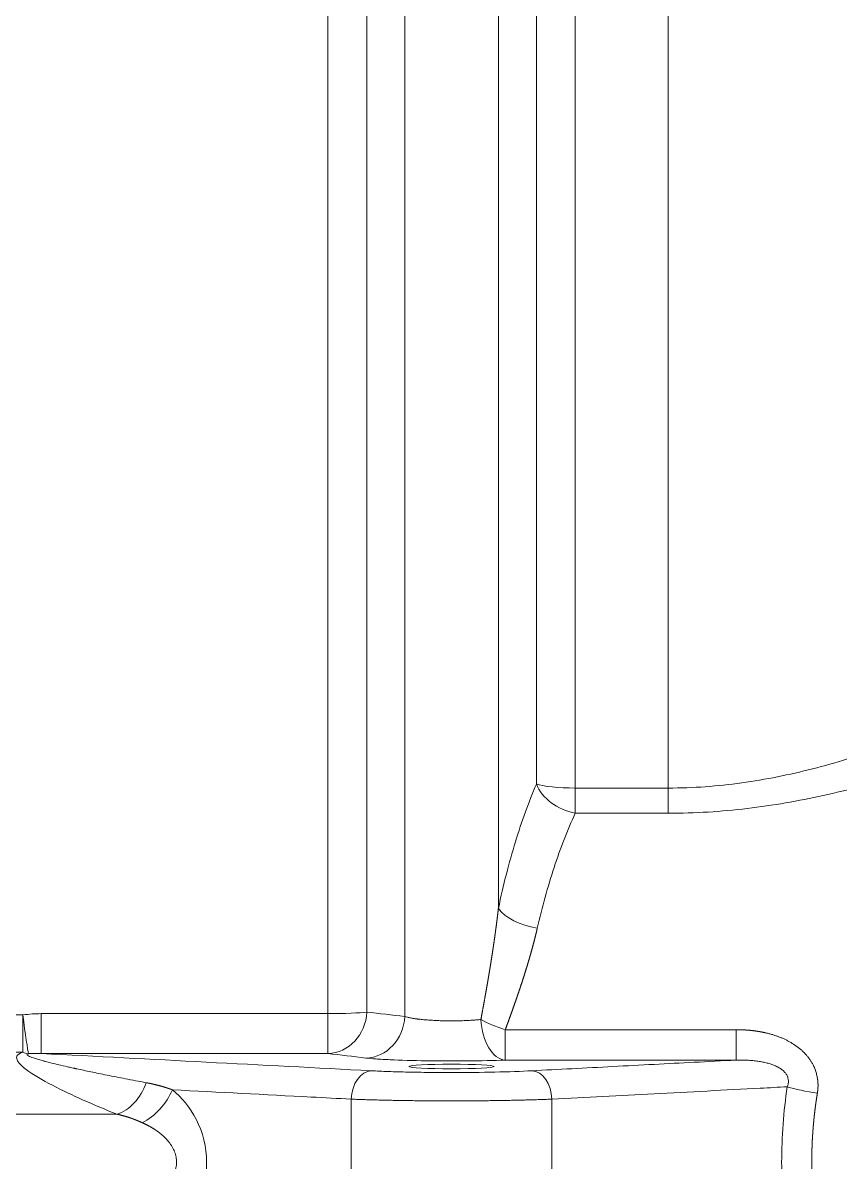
# Model space of a CAD drawing. Header units: millimetres. Extents: x 4664 to 8864, y -38 to 2932.
# Drawn here: x 7983.41 to 8008.49, y 2214.18 to 2249.11 of the extents above; entities that cross this region are included whole.
import ezdxf

# ---------------------------------------------------------------- set-up
doc = ezdxf.new("R2010")
doc.units = ezdxf.units.MM

msp = doc.modelspace()

# ---------------------------------------------------------------- linework, layer by layer
at = {"lineweight": 5}
for p, q in [((8000.363, 2287.073), (8000.363, 2224.879)), ((8003.213, 2224.879), (8003.213, 2287.073)), ((7999.169, 2286.546), (7999.169, 2225.776)), ((7995.13, 2218.648), (7995.13, 2274.057)), ((7998.004, 2221.962), (7998.004, 2274.057)), ((7992.771, 2217.514), (7992.771, 2271.134)), ((7993.965, 2270.722), (7993.965, 2218.785)), ((8003.213, 2225.652), (8000.363, 2225.652)), ((8000.363, 2224.879), (8003.213, 2224.879)), ((7981.715, 2218.698), (7983.412, 2218.698)), ((7983.412, 2217.553), (7983.412, 2218.698)), ((7983.98, 2218.735), (7992.771, 2218.735)), ((7983.98, 2217.514), (7983.98, 2218.735)), ((7998.215, 2218.243), (8005.3, 2218.243)), ((7998.215, 2217.312), (7998.215, 2218.243)), ((8005.3, 2217.312), (8005.3, 2218.243)), ((7983.412, 2217.553), (7981.715, 2217.553)), ((7992.771, 2217.514), (7983.98, 2217.514)), ((8005.3, 2217.312), (7998.215, 2217.312)), ((7956.908, 2215.653), (7986.301, 2215.653))]:
    msp.add_line(p, q, dxfattribs=at)
for centre, major_axis, ratio, start_param, end_param in [((8000.363, 2225.861), (1.306, 0), 0.160054, 3.557424, 4.712389), ((8000.363, 2225.861), (-1.201, 0.512), 0.723925, 0.616263, 1.870336), ((7999.198, 2222.016), (-1.278, 0.269), 0.496345, 0.481161, 1.675083), ((7983.412, 2218.78), (-0.177, 1.294), 0.008558, 1.633285, 2.957811), ((7992.771, 2218.818), (1.306, 0), 0.063553, 4.712389, 5.867354), ((7992.771, 2218.818), (0.155, 1.297), 0.914527, 3.271332, 4.795376), ((7993.936, 2218.679), (0.155, 1.297), 0.914458, 3.271282, 4.796959), ((7998.215, 2218.616), (1.235, -0.424), 0.271308, 4.157925, 4.805196), ((7998.215, 2218.616), (-0.048, 1.305), 0.574398, 1.597037, 3.077614), ((7983.412, 2218.78), (-0.351, 1.258), 0.593796, 2.70255, 2.912476), ((7994.105, 2216.114), (-0.046, -0.869), 0.706622, 3.215624, 4.749405), ((7999.029, 2216.114), (0.046, -0.869), 0.706622, 1.533781, 3.067562), ((7986.301, 2216.88), (-0.485, -1.212), 0.71441, 0.510703, 1.640548), ((7987.078, 2216.402), (-0.828, -1.01), 0.611644, 0.930141, 2.035867), ((8007.79, 2216.493), (1.291, -0.194), 0.147239, 3.938072, 4.734551)]:
    msp.add_ellipse(centre, major_axis=major_axis, ratio=ratio, start_param=start_param, end_param=end_param, dxfattribs=at)
msp.add_ellipse((7996.567, 2217.115), major_axis=(1.306, 0), ratio=0.052408, dxfattribs=at)
for points, knots in [([(8017.786, 2229.519), (8017.382, 2229.474), (8016.94, 2229.384), (8016.007, 2229.139), (8015.516, 2228.984), (8014.484, 2228.628), (8013.942, 2228.427), (8012.805, 2227.995), (8012.208, 2227.764), (8010.981, 2227.303), (8010.348, 2227.072), (8009.033, 2226.632), (8008.35, 2226.423), (8006.928, 2226.061), (8006.205, 2225.913), (8004.731, 2225.708), (8003.98, 2225.652), (8003.213, 2225.652)], [0, 0, 0, 0, 0.125, 0.125, 0.25, 0.25, 0.375, 0.375, 0.5, 0.5, 0.625, 0.625, 0.75, 0.75, 0.875, 0.875, 1, 1, 1, 1]), ([(8003.213, 2224.879), (8004.037, 2224.879), (8004.844, 2224.931), (8006.429, 2225.12), (8007.206, 2225.257), (8008.735, 2225.592), (8009.47, 2225.784), (8010.883, 2226.188), (8011.564, 2226.401), (8012.883, 2226.823), (8013.525, 2227.034), (8014.747, 2227.426), (8015.329, 2227.608), (8016.439, 2227.928), (8016.967, 2228.065), (8017.969, 2228.278), (8018.444, 2228.354), (8018.879, 2228.387)], [0, 0, 0, 0, 0.125, 0.125, 0.25, 0.25, 0.375, 0.375, 0.5, 0.5, 0.625, 0.625, 0.75, 0.75, 0.875, 0.875, 1, 1, 1, 1]), ([(7998.004, 2221.962), (7998.08, 2222.323), (7998.162, 2222.673), (7998.336, 2223.353), (7998.428, 2223.682), (7998.622, 2224.318), (7998.724, 2224.626), (7998.939, 2225.218), (7999.051, 2225.503), (7999.169, 2225.776)], [0, 0, 0, 0, 0.25, 0.25, 0.5, 0.5, 0.75, 0.75, 1, 1, 1, 1]), ([(8000.363, 2224.879), (8000.243, 2224.621), (8000.129, 2224.353), (7999.912, 2223.797), (7999.809, 2223.51), (7999.615, 2222.92), (7999.524, 2222.617), (7999.352, 2221.997), (7999.272, 2221.68), (7999.198, 2221.358)], [0, 0, 0, 0, 0.25, 0.25, 0.5, 0.5, 0.75, 0.75, 1, 1, 1, 1]), ([(7997.467, 2218.555), (7997.468, 2218.562), (7997.471, 2218.576), (7997.475, 2218.598), (7997.479, 2218.62), (7997.483, 2218.642), (7997.487, 2218.664), (7997.491, 2218.685), (7997.495, 2218.707), (7997.499, 2218.729), (7997.503, 2218.75), (7997.507, 2218.772), (7997.511, 2218.793), (7997.515, 2218.815), (7997.519, 2218.836), (7997.523, 2218.858), (7997.527, 2218.879), (7997.531, 2218.9), (7997.535, 2218.922), (7997.539, 2218.943), (7997.543, 2218.964), (7997.547, 2218.985), (7997.551, 2219.007), (7997.554, 2219.028), (7997.558, 2219.049), (7997.562, 2219.07), (7997.566, 2219.091), (7997.57, 2219.112), (7997.574, 2219.133), (7997.577, 2219.154), (7997.581, 2219.174), (7997.585, 2219.195), (7997.589, 2219.216), (7997.592, 2219.237), (7997.596, 2219.257), (7997.6, 2219.278), (7997.603, 2219.299), (7997.607, 2219.319), (7997.611, 2219.34), (7997.614, 2219.36), (7997.618, 2219.381), (7997.622, 2219.401), (7997.625, 2219.422), (7997.629, 2219.442), (7997.632, 2219.462), (7997.636, 2219.483), (7997.639, 2219.503), (7997.643, 2219.523), (7997.647, 2219.543), (7997.65, 2219.564), (7997.654, 2219.584), (7997.657, 2219.604), (7997.661, 2219.624), (7997.664, 2219.644), (7997.667, 2219.664), (7997.671, 2219.684), (7997.674, 2219.704), (7997.678, 2219.723), (7997.681, 2219.743), (7997.684, 2219.763), (7997.688, 2219.783), (7997.691, 2219.803), (7997.694, 2219.822), (7997.698, 2219.842), (7997.701, 2219.861), (7997.704, 2219.881), (7997.708, 2219.9), (7997.711, 2219.92), (7997.714, 2219.939), (7997.717, 2219.959), (7997.721, 2219.978), (7997.724, 2219.998), (7997.727, 2220.017), (7997.73, 2220.036), (7997.733, 2220.055), (7997.737, 2220.075), (7997.74, 2220.094), (7997.743, 2220.113), (7997.746, 2220.132), (7997.749, 2220.151), (7997.752, 2220.17), (7997.755, 2220.189), (7997.758, 2220.208), (7997.761, 2220.227), (7997.764, 2220.246), (7997.768, 2220.264), (7997.771, 2220.283), (7997.774, 2220.302), (7997.777, 2220.321), (7997.779, 2220.339), (7997.782, 2220.358), (7997.785, 2220.377), (7997.788, 2220.395), (7997.791, 2220.414), (7997.794, 2220.432), (7997.797, 2220.451), (7997.8, 2220.469), (7997.803, 2220.487), (7997.806, 2220.506), (7997.808, 2220.524), (7997.811, 2220.542), (7997.814, 2220.561), (7997.817, 2220.579), (7997.82, 2220.597), (7997.822, 2220.615), (7997.825, 2220.633), (7997.828, 2220.651), (7997.831, 2220.669), (7997.833, 2220.687), (7997.836, 2220.705), (7997.839, 2220.723), (7997.842, 2220.741), (7997.844, 2220.759), (7997.847, 2220.776), (7997.849, 2220.794), (7997.852, 2220.812), (7997.855, 2220.83), (7997.857, 2220.847), (7997.86, 2220.865), (7997.862, 2220.882), (7997.865, 2220.9), (7997.868, 2220.917), (7997.87, 2220.935), (7997.873, 2220.952), (7997.875, 2220.97), (7997.878, 2220.987), (7997.88, 2221.004), (7997.883, 2221.022), (7997.885, 2221.039), (7997.887, 2221.056), (7997.89, 2221.073), (7997.892, 2221.09), (7997.895, 2221.108), (7997.897, 2221.125), (7997.899, 2221.142), (7997.902, 2221.159), (7997.904, 2221.176), (7997.907, 2221.193), (7997.909, 2221.209), (7997.911, 2221.226), (7997.913, 2221.243), (7997.916, 2221.26), (7997.918, 2221.277), (7997.92, 2221.293), (7997.922, 2221.31), (7997.925, 2221.327), (7997.927, 2221.343), (7997.929, 2221.36), (7997.931, 2221.376), (7997.934, 2221.393), (7997.936, 2221.409), (7997.938, 2221.426), (7997.94, 2221.442), (7997.942, 2221.458), (7997.944, 2221.475), (7997.946, 2221.491), (7997.948, 2221.507), (7997.95, 2221.523), (7997.953, 2221.539), (7997.955, 2221.555), (7997.957, 2221.572), (7997.959, 2221.588), (7997.961, 2221.604), (7997.963, 2221.62), (7997.965, 2221.636), (7997.967, 2221.651), (7997.969, 2221.667), (7997.971, 2221.683), (7997.972, 2221.699), (7997.974, 2221.715), (7997.976, 2221.73), (7997.978, 2221.746), (7997.98, 2221.762), (7997.982, 2221.777), (7997.984, 2221.793), (7997.986, 2221.808), (7997.988, 2221.824), (7997.989, 2221.839), (7997.991, 2221.855), (7997.993, 2221.87), (7997.995, 2221.886), (7997.997, 2221.901), (7997.998, 2221.916), (7998, 2221.931), (7998.002, 2221.947), (7998.003, 2221.957), (7998.004, 2221.962)], [0, 0, 0, 0, 0.006336, 0.012661, 0.018977, 0.025284, 0.03158, 0.037866, 0.044142, 0.050409, 0.056666, 0.062913, 0.06915, 0.075377, 0.081594, 0.087801, 0.093999, 0.100186, 0.106364, 0.112532, 0.11869, 0.124838, 0.130976, 0.137105, 0.143223, 0.149332, 0.155431, 0.16152, 0.167599, 0.173668, 0.179727, 0.185777, 0.191816, 0.197846, 0.203866, 0.209876, 0.215876, 0.221866, 0.227847, 0.233817, 0.239778, 0.245729, 0.25167, 0.257601, 0.263522, 0.269433, 0.275335, 0.281226, 0.287108, 0.29298, 0.298842, 0.304694, 0.310536, 0.316369, 0.322192, 0.328004, 0.333807, 0.3396, 0.345383, 0.351157, 0.35692, 0.362674, 0.368417, 0.374151, 0.379875, 0.38559, 0.391294, 0.396988, 0.402673, 0.408348, 0.414013, 0.419668, 0.425313, 0.430949, 0.436574, 0.44219, 0.447796, 0.453392, 0.458978, 0.464554, 0.470121, 0.475677, 0.481224, 0.486761, 0.492288, 0.497806, 0.503313, 0.508811, 0.514298, 0.519776, 0.525244, 0.530703, 0.536151, 0.54159, 0.547018, 0.552437, 0.557846, 0.563246, 0.568635, 0.574015, 0.579385, 0.584744, 0.590095, 0.595435, 0.600765, 0.606086, 0.611397, 0.616698, 0.621989, 0.62727, 0.632542, 0.637804, 0.643056, 0.648298, 0.65353, 0.658753, 0.663965, 0.669168, 0.674361, 0.679544, 0.684718, 0.689881, 0.695035, 0.700179, 0.705313, 0.710438, 0.715552, 0.720657, 0.725752, 0.730837, 0.735913, 0.740978, 0.746034, 0.75108, 0.756116, 0.761143, 0.766159, 0.771166, 0.776163, 0.78115, 0.786128, 0.791095, 0.796053, 0.801001, 0.80594, 0.810868, 0.815787, 0.820696, 0.825595, 0.830484, 0.835364, 0.840234, 0.845094, 0.849944, 0.854785, 0.859615, 0.864436, 0.869248, 0.874049, 0.878841, 0.883623, 0.888395, 0.893157, 0.89791, 0.902653, 0.907386, 0.912109, 0.916823, 0.921526, 0.926221, 0.930905, 0.935579, 0.940244, 0.944899, 0.949545, 0.95418, 0.958806, 0.963422, 0.968028, 0.972625, 0.977212, 0.981789, 0.986356, 0.990914, 0.995462, 1, 1, 1, 1]), ([(7999.198, 2221.358), (7999.197, 2221.353), (7999.195, 2221.345), (7999.192, 2221.332), (7999.189, 2221.319), (7999.186, 2221.306), (7999.183, 2221.293), (7999.18, 2221.28), (7999.177, 2221.267), (7999.174, 2221.254), (7999.171, 2221.241), (7999.168, 2221.228), (7999.164, 2221.215), (7999.161, 2221.202), (7999.158, 2221.189), (7999.155, 2221.176), (7999.152, 2221.162), (7999.148, 2221.149), (7999.145, 2221.136), (7999.142, 2221.123), (7999.139, 2221.109), (7999.135, 2221.096), (7999.132, 2221.082), (7999.128, 2221.069), (7999.125, 2221.056), (7999.122, 2221.042), (7999.118, 2221.029), (7999.115, 2221.015), (7999.111, 2221.002), (7999.108, 2220.988), (7999.104, 2220.975), (7999.101, 2220.961), (7999.097, 2220.947), (7999.094, 2220.934), (7999.09, 2220.92), (7999.086, 2220.906), (7999.083, 2220.892), (7999.079, 2220.879), (7999.075, 2220.865), (7999.072, 2220.851), (7999.068, 2220.837), (7999.064, 2220.823), (7999.061, 2220.809), (7999.057, 2220.795), (7999.053, 2220.782), (7999.049, 2220.768), (7999.045, 2220.754), (7999.042, 2220.739), (7999.038, 2220.725), (7999.034, 2220.711), (7999.03, 2220.697), (7999.026, 2220.683), (7999.022, 2220.669), (7999.018, 2220.655), (7999.014, 2220.64), (7999.01, 2220.626), (7999.006, 2220.612), (7999.002, 2220.597), (7998.998, 2220.583), (7998.994, 2220.569), (7998.99, 2220.554), (7998.986, 2220.54), (7998.982, 2220.525), (7998.977, 2220.511), (7998.973, 2220.496), (7998.969, 2220.482), (7998.965, 2220.467), (7998.961, 2220.453), (7998.956, 2220.438), (7998.952, 2220.423), (7998.948, 2220.409), (7998.943, 2220.394), (7998.939, 2220.379), (7998.935, 2220.365), (7998.93, 2220.35), (7998.926, 2220.335), (7998.921, 2220.32), (7998.917, 2220.305), (7998.913, 2220.29), (7998.908, 2220.275), (7998.904, 2220.26), (7998.899, 2220.246), (7998.895, 2220.23), (7998.89, 2220.215), (7998.885, 2220.2), (7998.881, 2220.185), (7998.876, 2220.17), (7998.872, 2220.155), (7998.867, 2220.14), (7998.862, 2220.125), (7998.858, 2220.109), (7998.853, 2220.094), (7998.848, 2220.079), (7998.843, 2220.064), (7998.839, 2220.048), (7998.834, 2220.033), (7998.829, 2220.017), (7998.824, 2220.002), (7998.819, 2219.987), (7998.814, 2219.971), (7998.81, 2219.956), (7998.805, 2219.94), (7998.8, 2219.924), (7998.795, 2219.909), (7998.79, 2219.893), (7998.785, 2219.878), (7998.78, 2219.862), (7998.775, 2219.846), (7998.77, 2219.83), (7998.765, 2219.815), (7998.76, 2219.799), (7998.755, 2219.783), (7998.749, 2219.767), (7998.744, 2219.751), (7998.739, 2219.735), (7998.734, 2219.719), (7998.729, 2219.703), (7998.723, 2219.687), (7998.718, 2219.671), (7998.713, 2219.655), (7998.708, 2219.639), (7998.702, 2219.623), (7998.697, 2219.607), (7998.692, 2219.591), (7998.686, 2219.575), (7998.681, 2219.559), (7998.676, 2219.542), (7998.67, 2219.526), (7998.665, 2219.51), (7998.659, 2219.493), (7998.654, 2219.477), (7998.648, 2219.461), (7998.643, 2219.444), (7998.637, 2219.428), (7998.632, 2219.411), (7998.626, 2219.395), (7998.621, 2219.378), (7998.615, 2219.362), (7998.609, 2219.345), (7998.604, 2219.329), (7998.598, 2219.312), (7998.592, 2219.295), (7998.587, 2219.279), (7998.581, 2219.262), (7998.575, 2219.245), (7998.569, 2219.228), (7998.563, 2219.211), (7998.558, 2219.195), (7998.552, 2219.178), (7998.546, 2219.161), (7998.54, 2219.144), (7998.534, 2219.127), (7998.528, 2219.11), (7998.522, 2219.093), (7998.516, 2219.076), (7998.51, 2219.059), (7998.504, 2219.042), (7998.498, 2219.025), (7998.492, 2219.008), (7998.486, 2218.99), (7998.48, 2218.973), (7998.474, 2218.956), (7998.468, 2218.939), (7998.462, 2218.921), (7998.456, 2218.904), (7998.45, 2218.887), (7998.444, 2218.869), (7998.437, 2218.852), (7998.431, 2218.835), (7998.425, 2218.817), (7998.419, 2218.8), (7998.412, 2218.782), (7998.406, 2218.765), (7998.4, 2218.747), (7998.393, 2218.729), (7998.387, 2218.712), (7998.381, 2218.694), (7998.374, 2218.676), (7998.368, 2218.659), (7998.361, 2218.641), (7998.355, 2218.623), (7998.348, 2218.605), (7998.342, 2218.588), (7998.335, 2218.57), (7998.329, 2218.552), (7998.322, 2218.534), (7998.316, 2218.516), (7998.309, 2218.498), (7998.302, 2218.48), (7998.296, 2218.462), (7998.289, 2218.444), (7998.283, 2218.426), (7998.276, 2218.408), (7998.269, 2218.39), (7998.262, 2218.371), (7998.256, 2218.353), (7998.249, 2218.335), (7998.242, 2218.317), (7998.235, 2218.298), (7998.228, 2218.28), (7998.222, 2218.262), (7998.217, 2218.25), (7998.215, 2218.243)], [0, 0, 0, 0, 0.004275, 0.008557, 0.012846, 0.017142, 0.021445, 0.025755, 0.030072, 0.034397, 0.038728, 0.043067, 0.047412, 0.051765, 0.056125, 0.060492, 0.064866, 0.069247, 0.073636, 0.078031, 0.082434, 0.086844, 0.091261, 0.095685, 0.100116, 0.104554, 0.109, 0.113452, 0.117912, 0.122379, 0.126854, 0.131335, 0.135823, 0.140319, 0.144822, 0.149332, 0.153849, 0.158374, 0.162906, 0.167445, 0.171991, 0.176544, 0.181105, 0.185672, 0.190247, 0.194829, 0.199419, 0.204016, 0.208619, 0.213231, 0.217849, 0.222475, 0.227107, 0.231748, 0.236395, 0.24105, 0.245711, 0.250381, 0.255057, 0.259741, 0.264432, 0.26913, 0.273836, 0.278548, 0.283268, 0.287996, 0.292731, 0.297473, 0.302222, 0.306978, 0.311742, 0.316514, 0.321292, 0.326078, 0.330871, 0.335672, 0.340479, 0.345295, 0.350117, 0.354947, 0.359784, 0.364628, 0.36948, 0.374339, 0.379206, 0.38408, 0.388961, 0.39385, 0.398745, 0.403649, 0.408559, 0.413477, 0.418403, 0.423336, 0.428276, 0.433223, 0.438178, 0.44314, 0.44811, 0.453087, 0.458072, 0.463063, 0.468063, 0.473069, 0.478083, 0.483105, 0.488134, 0.49317, 0.498214, 0.503265, 0.508323, 0.513389, 0.518463, 0.523543, 0.528632, 0.533727, 0.53883, 0.543941, 0.549059, 0.554184, 0.559317, 0.564457, 0.569605, 0.57476, 0.579923, 0.585093, 0.59027, 0.595455, 0.600648, 0.605848, 0.611055, 0.61627, 0.621492, 0.626722, 0.631959, 0.637204, 0.642456, 0.647716, 0.652983, 0.658258, 0.66354, 0.66883, 0.674127, 0.679432, 0.684744, 0.690064, 0.695391, 0.700725, 0.706068, 0.711417, 0.716774, 0.722139, 0.727511, 0.732891, 0.738278, 0.743673, 0.749076, 0.754485, 0.759903, 0.765328, 0.77076, 0.7762, 0.781648, 0.787103, 0.792565, 0.798035, 0.803513, 0.808998, 0.814491, 0.819991, 0.825499, 0.831015, 0.836538, 0.842068, 0.847606, 0.853152, 0.858705, 0.864266, 0.869834, 0.87541, 0.880994, 0.886585, 0.892184, 0.89779, 0.903404, 0.909025, 0.914654, 0.920291, 0.925935, 0.931586, 0.937246, 0.942913, 0.948587, 0.954269, 0.959959, 0.965656, 0.971361, 0.977074, 0.982794, 0.988522, 0.994257, 1, 1, 1, 1]), ([(7995.13, 2218.648), (7995.155, 2218.64), (7995.183, 2218.632), (7995.244, 2218.617), (7995.276, 2218.61), (7995.345, 2218.597), (7995.381, 2218.591), (7995.438, 2218.582), (7995.457, 2218.58), (7995.486, 2218.576), (7995.5, 2218.574), (7995.518, 2218.571), (7995.526, 2218.57), (7995.531, 2218.57), (7995.533, 2218.57), (7995.534, 2218.569), (7995.534, 2218.569), (7995.535, 2218.569), (7995.535, 2218.569), (7995.535, 2218.569), (7995.535, 2218.569), (7995.535, 2218.569), (7995.58, 2218.564), (7995.627, 2218.559), (7995.723, 2218.549), (7995.773, 2218.545), (7995.874, 2218.537), (7995.926, 2218.534), (7996.005, 2218.529), (7996.032, 2218.528), (7996.072, 2218.526), (7996.092, 2218.525), (7996.115, 2218.524), (7996.127, 2218.523), (7996.133, 2218.523), (7996.136, 2218.523), (7996.137, 2218.523), (7996.138, 2218.523), (7996.138, 2218.523), (7996.139, 2218.523), (7996.193, 2218.521), (7996.249, 2218.519), (7996.362, 2218.517), (7996.419, 2218.516), (7996.533, 2218.515), (7996.591, 2218.515), (7996.706, 2218.516), (7996.764, 2218.517), (7996.878, 2218.519), (7996.935, 2218.521), (7997.047, 2218.525), (7997.103, 2218.528), (7997.211, 2218.534), (7997.264, 2218.538), (7997.368, 2218.545), (7997.418, 2218.55), (7997.467, 2218.555)], [0, 0, 0, 0, 0.0625, 0.0625, 0.125, 0.125, 0.1875, 0.1875, 0.21875, 0.21875, 0.234375, 0.242188, 0.246094, 0.248047, 0.249023, 0.249512, 0.249756, 0.249878, 0.249939, 0.249969, 0.249969, 0.25, 0.25, 0.3125, 0.3125, 0.375, 0.375, 0.4375, 0.4375, 0.46875, 0.46875, 0.484375, 0.492188, 0.496094, 0.498047, 0.499023, 0.499512, 0.499756, 0.499756, 0.5, 0.5, 0.5625, 0.5625, 0.625, 0.625, 0.6875, 0.6875, 0.75, 0.75, 0.8125, 0.8125, 0.875, 0.875, 0.9375, 0.9375, 1, 1, 1, 1]), ([(8005.3, 2218.243), (8005.303, 2218.243), (8005.31, 2218.243), (8005.32, 2218.243), (8005.33, 2218.243), (8005.34, 2218.243), (8005.35, 2218.243), (8005.36, 2218.243), (8005.37, 2218.243), (8005.38, 2218.243), (8005.39, 2218.243), (8005.399, 2218.242), (8005.409, 2218.242), (8005.419, 2218.242), (8005.429, 2218.242), (8005.439, 2218.241), (8005.449, 2218.241), (8005.459, 2218.241), (8005.468, 2218.24), (8005.478, 2218.24), (8005.488, 2218.24), (8005.498, 2218.239), (8005.508, 2218.239), (8005.517, 2218.238), (8005.527, 2218.238), (8005.537, 2218.237), (8005.547, 2218.237), (8005.556, 2218.236), (8005.566, 2218.236), (8005.576, 2218.235), (8005.585, 2218.235), (8005.595, 2218.234), (8005.605, 2218.233), (8005.614, 2218.233), (8005.624, 2218.232), (8005.633, 2218.231), (8005.643, 2218.231), (8005.653, 2218.23), (8005.662, 2218.229), (8005.672, 2218.228), (8005.681, 2218.227), (8005.691, 2218.227), (8005.7, 2218.226), (8005.71, 2218.225), (8005.719, 2218.224), (8005.729, 2218.223), (8005.738, 2218.222), (8005.748, 2218.221), (8005.757, 2218.22), (8005.766, 2218.219), (8005.776, 2218.218), (8005.785, 2218.217), (8005.795, 2218.216), (8005.804, 2218.215), (8005.813, 2218.214), (8005.823, 2218.213), (8005.832, 2218.212), (8005.841, 2218.21), (8005.851, 2218.209), (8005.86, 2218.208), (8005.869, 2218.207), (8005.879, 2218.206), (8005.888, 2218.204), (8005.897, 2218.203), (8005.906, 2218.202), (8005.916, 2218.2), (8005.925, 2218.199), (8005.934, 2218.198), (8005.943, 2218.196), (8005.952, 2218.195), (8005.962, 2218.193), (8005.971, 2218.192), (8005.98, 2218.19), (8005.989, 2218.189), (8005.998, 2218.187), (8006.007, 2218.186), (8006.016, 2218.184), (8006.025, 2218.183), (8006.034, 2218.181), (8006.043, 2218.179), (8006.052, 2218.178), (8006.061, 2218.176), (8006.07, 2218.174), (8006.079, 2218.173), (8006.088, 2218.171), (8006.097, 2218.169), (8006.106, 2218.167), (8006.115, 2218.165), (8006.124, 2218.164), (8006.133, 2218.162), (8006.142, 2218.16), (8006.151, 2218.158), (8006.16, 2218.156), (8006.169, 2218.154), (8006.178, 2218.152), (8006.186, 2218.15), (8006.195, 2218.148), (8006.236, 2218.139), (8006.309, 2218.121), (8006.41, 2218.092), (8006.51, 2218.061), (8006.606, 2218.027), (8006.699, 2217.99), (8006.789, 2217.95), (8006.876, 2217.907), (8006.96, 2217.861), (8007.025, 2217.823), (8007.071, 2217.793), (8007.101, 2217.773), (8007.13, 2217.753), (8007.158, 2217.733), (8007.186, 2217.712), (8007.214, 2217.69), (8007.241, 2217.669), (8007.268, 2217.647), (8007.294, 2217.624), (8007.319, 2217.601), (8007.344, 2217.578), (8007.369, 2217.554), (8007.406, 2217.516), (8007.456, 2217.463), (8007.513, 2217.392), (8007.566, 2217.32), (8007.614, 2217.246), (8007.653, 2217.176), (8007.684, 2217.112), (8007.709, 2217.054), (8007.732, 2216.995), (8007.751, 2216.934), (8007.768, 2216.873), (8007.782, 2216.81), (8007.79, 2216.765), (8007.795, 2216.736), (8007.796, 2216.725), (8007.798, 2216.713), (8007.799, 2216.702), (8007.8, 2216.691), (8007.802, 2216.68), (8007.803, 2216.669), (8007.804, 2216.658), (8007.805, 2216.646), (8007.806, 2216.635), (8007.806, 2216.624), (8007.807, 2216.613), (8007.808, 2216.602), (8007.808, 2216.59), (8007.809, 2216.579), (8007.809, 2216.568), (8007.809, 2216.557), (8007.809, 2216.545), (8007.809, 2216.534), (8007.809, 2216.523), (8007.809, 2216.512), (8007.809, 2216.501), (8007.809, 2216.489), (8007.808, 2216.478), (8007.808, 2216.467), (8007.807, 2216.456), (8007.807, 2216.444), (8007.806, 2216.433), (8007.805, 2216.422), (8007.804, 2216.411), (8007.803, 2216.4), (8007.802, 2216.388), (8007.801, 2216.377), (8007.8, 2216.366), (8007.798, 2216.355), (8007.797, 2216.343), (8007.795, 2216.332), (8007.794, 2216.321), (8007.792, 2216.31), (8007.791, 2216.302), (8007.79, 2216.298)], [0, 0, 0, 0, 0.002747, 0.005491, 0.008231, 0.010968, 0.013702, 0.016432, 0.019159, 0.021882, 0.024602, 0.027319, 0.030032, 0.032743, 0.035449, 0.038153, 0.040853, 0.043551, 0.046245, 0.048935, 0.051623, 0.054307, 0.056988, 0.059666, 0.062341, 0.065013, 0.067681, 0.070347, 0.073009, 0.075669, 0.078325, 0.080978, 0.083629, 0.086276, 0.08892, 0.091561, 0.0942, 0.096835, 0.099467, 0.102097, 0.104723, 0.107347, 0.109968, 0.112586, 0.115201, 0.117813, 0.120423, 0.123029, 0.125633, 0.128235, 0.130833, 0.133429, 0.136021, 0.138612, 0.141199, 0.143784, 0.146366, 0.148946, 0.151523, 0.154097, 0.156669, 0.159238, 0.161805, 0.164369, 0.16693, 0.169489, 0.172046, 0.1746, 0.177151, 0.179701, 0.182247, 0.184792, 0.187334, 0.189873, 0.19241, 0.194945, 0.197478, 0.200008, 0.202536, 0.205061, 0.207585, 0.210106, 0.212625, 0.215141, 0.217656, 0.220168, 0.222678, 0.225186, 0.227692, 0.230196, 0.232698, 0.235197, 0.237695, 0.24019, 0.242684, 0.245176, 0.247665, 0.250153, 0.279857, 0.308985, 0.33757, 0.365648, 0.393258, 0.420439, 0.447234, 0.473685, 0.499838, 0.509742, 0.519592, 0.529392, 0.539145, 0.548853, 0.558519, 0.568148, 0.577742, 0.587304, 0.596838, 0.606348, 0.615836, 0.625306, 0.651132, 0.676459, 0.701368, 0.725941, 0.750266, 0.768013, 0.785708, 0.803388, 0.821091, 0.838854, 0.856714, 0.874707, 0.877858, 0.881006, 0.88415, 0.887292, 0.89043, 0.893567, 0.8967, 0.899832, 0.902961, 0.906088, 0.909214, 0.912339, 0.915462, 0.918584, 0.921705, 0.924825, 0.927945, 0.931064, 0.934184, 0.937303, 0.940423, 0.943543, 0.946664, 0.949786, 0.952908, 0.956032, 0.959157, 0.962284, 0.965413, 0.968543, 0.971676, 0.974811, 0.977949, 0.981089, 0.984233, 0.987379, 0.990529, 0.993682, 0.996839, 1, 1, 1, 1]), ([(7986.301, 2215.653), (7985.593, 2215.936), (7984.918, 2216.228), (7984.023, 2216.694), (7983.739, 2216.854), (7983.404, 2217.11), (7983.306, 2217.198), (7983.228, 2217.335), (7983.214, 2217.383), (7983.248, 2217.477), (7983.305, 2217.523), (7983.412, 2217.553)], [0, 0, 0, 0, 0.5, 0.5, 0.75, 0.75, 0.875, 0.875, 0.9375, 0.9375, 1, 1, 1, 1]), ([(7983.584, 2217.508), (7983.552, 2217.5), (7983.539, 2217.49), (7983.549, 2217.463), (7983.572, 2217.446), (7983.658, 2217.406), (7983.719, 2217.383), (7983.84, 2217.345), (7983.886, 2217.331), (7983.96, 2217.31), (7984, 2217.299), (7984.049, 2217.285), (7984.074, 2217.279), (7984.087, 2217.275), (7984.093, 2217.273), (7984.096, 2217.273), (7984.098, 2217.272), (7984.099, 2217.272), (7984.099, 2217.272), (7984.099, 2217.272), (7984.099, 2217.272), (7984.1, 2217.272), (7984.1, 2217.272), (7984.1, 2217.272), (7984.1, 2217.272), (7984.1, 2217.272), (7984.22, 2217.24), (7984.361, 2217.205), (7984.603, 2217.148), (7984.69, 2217.128), (7984.827, 2217.097), (7984.897, 2217.081), (7984.983, 2217.062), (7985.027, 2217.053), (7985.049, 2217.048), (7985.06, 2217.045), (7985.066, 2217.044), (7985.068, 2217.044), (7985.07, 2217.043), (7985.071, 2217.043), (7985.071, 2217.043), (7985.071, 2217.043), (7985.071, 2217.043), (7985.071, 2217.043), (7985.071, 2217.043), (7985.071, 2217.043), (7985.071, 2217.043), (7985.204, 2217.014), (7985.347, 2216.984), (7985.656, 2216.92), (7985.822, 2216.886), (7986.176, 2216.815), (7986.365, 2216.778), (7986.764, 2216.701), (7986.976, 2216.661), (7987.198, 2216.619)], [0, 0, 0, 0, 0.0625, 0.0625, 0.125, 0.125, 0.1875, 0.1875, 0.21875, 0.21875, 0.234375, 0.242187, 0.246094, 0.248047, 0.249023, 0.249512, 0.249756, 0.249878, 0.249939, 0.249969, 0.249985, 0.249992, 0.249996, 0.249998, 0.249998, 0.25, 0.25, 0.375, 0.375, 0.4375, 0.4375, 0.46875, 0.484375, 0.492187, 0.496094, 0.498047, 0.499023, 0.499512, 0.499756, 0.499878, 0.499939, 0.499969, 0.499985, 0.499992, 0.499996, 0.499996, 0.5, 0.5, 0.625, 0.625, 0.75, 0.75, 0.875, 0.875, 1, 1, 1, 1]), ([(7983.98, 2217.514), (7983.977, 2217.514), (7983.969, 2217.514), (7983.958, 2217.515), (7983.947, 2217.515), (7983.936, 2217.515), (7983.925, 2217.515), (7983.914, 2217.515), (7983.903, 2217.515), (7983.892, 2217.515), (7983.882, 2217.516), (7983.871, 2217.516), (7983.861, 2217.516), (7983.85, 2217.516), (7983.84, 2217.516), (7983.829, 2217.515), (7983.819, 2217.515), (7983.809, 2217.515), (7983.799, 2217.515), (7983.789, 2217.515), (7983.779, 2217.515), (7983.769, 2217.515), (7983.759, 2217.515), (7983.749, 2217.514), (7983.739, 2217.514), (7983.73, 2217.514), (7983.72, 2217.514), (7983.711, 2217.513), (7983.701, 2217.513), (7983.692, 2217.513), (7983.682, 2217.512), (7983.673, 2217.512), (7983.664, 2217.512), (7983.655, 2217.511), (7983.646, 2217.511), (7983.637, 2217.51), (7983.628, 2217.51), (7983.619, 2217.51), (7983.61, 2217.509), (7983.602, 2217.509), (7983.593, 2217.508), (7983.587, 2217.508), (7983.584, 2217.508)], [0, 0, 0, 0, 0.028374, 0.056575, 0.084603, 0.112457, 0.140139, 0.167648, 0.194983, 0.222146, 0.249135, 0.275952, 0.302595, 0.329066, 0.355363, 0.381487, 0.407438, 0.433217, 0.458822, 0.484254, 0.509513, 0.534599, 0.559513, 0.584253, 0.60882, 0.633214, 0.657436, 0.681484, 0.705359, 0.729061, 0.752591, 0.775947, 0.799131, 0.822141, 0.844979, 0.867643, 0.890135, 0.912454, 0.9346, 0.956573, 0.978373, 1, 1, 1, 1]), ([(7998.215, 2217.312), (7997.865, 2217.299), (7997.467, 2217.291), (7996.837, 2217.285), (7996.627, 2217.285), (7996.204, 2217.286), (7995.992, 2217.288), (7995.383, 2217.297), (7995, 2217.307), (7994.523, 2217.329), (7994.377, 2217.338), (7994.127, 2217.355), (7994.022, 2217.365), (7993.936, 2217.375)], [0, 0, 0, 0, 0.25, 0.25, 0.375, 0.375, 0.5, 0.5, 0.75, 0.75, 0.875, 0.875, 1, 1, 1, 1]), ([(7999.029, 2216.984), (7999.44, 2217.005), (7999.85, 2217.027), (8001.099, 2217.092), (8001.938, 2217.136), (8003.188, 2217.202), (8003.598, 2217.223), (8004.439, 2217.267), (8004.869, 2217.29), (8005.3, 2217.312)], [0, 0, 0, 0, 0.196221, 0.196221, 0.597749, 0.597749, 0.793971, 0.793971, 1, 1, 1, 1]), ([(8006.867, 2216.493), (8006.88, 2216.525), (8006.889, 2216.557), (8006.901, 2216.619), (8006.903, 2216.65), (8006.9, 2216.711), (8006.895, 2216.741), (8006.878, 2216.8), (8006.865, 2216.828), (8006.834, 2216.883), (8006.815, 2216.91), (8006.77, 2216.962), (8006.744, 2216.986), (8006.685, 2217.034), (8006.652, 2217.056), (8006.598, 2217.088), (8006.57, 2217.103), (8006.535, 2217.12), (8006.517, 2217.129), (8006.508, 2217.133), (8006.503, 2217.135), (8006.501, 2217.136), (8006.5, 2217.136), (8006.499, 2217.137), (8006.499, 2217.137), (8006.499, 2217.137), (8006.499, 2217.137), (8006.499, 2217.137), (8006.499, 2217.137), (8006.499, 2217.137), (8006.467, 2217.151), (8006.398, 2217.178), (8006.32, 2217.202), (8006.238, 2217.225), (8006.194, 2217.235), (8006.103, 2217.255), (8006.055, 2217.264), (8005.954, 2217.279), (8005.902, 2217.286), (8005.793, 2217.298), (8005.736, 2217.302), (8005.619, 2217.309), (8005.558, 2217.312), (8005.432, 2217.314), (8005.367, 2217.314), (8005.3, 2217.312)], [0, 0, 0, 0, 0.0625, 0.0625, 0.125, 0.125, 0.1875, 0.1875, 0.25, 0.25, 0.3125, 0.3125, 0.375, 0.375, 0.4375, 0.4375, 0.46875, 0.484375, 0.492187, 0.496094, 0.498047, 0.499023, 0.499512, 0.499756, 0.499878, 0.499939, 0.499969, 0.499985, 0.499985, 0.5, 0.5, 0.5625, 0.625, 0.625, 0.6875, 0.6875, 0.75, 0.75, 0.8125, 0.8125, 0.875, 0.875, 0.9375, 0.9375, 1, 1, 1, 1]), ([(7994.105, 2216.984), (7994.267, 2216.975), (7994.443, 2216.968), (7994.82, 2216.954), (7995.023, 2216.949), (7995.445, 2216.94), (7995.662, 2216.936), (7996.108, 2216.931), (7996.339, 2216.93), (7997.02, 2216.93), (7997.478, 2216.935), (7998.316, 2216.953), (7998.704, 2216.967), (7999.029, 2216.984)], [0, 0, 0, 0, 0.125, 0.125, 0.25, 0.25, 0.375, 0.375, 0.5, 0.5, 0.75, 0.75, 1, 1, 1, 1]), ([(7987.198, 2216.619), (7987.202, 2216.618), (7987.21, 2216.617), (7987.221, 2216.615), (7987.232, 2216.613), (7987.243, 2216.611), (7987.254, 2216.608), (7987.265, 2216.606), (7987.276, 2216.604), (7987.287, 2216.602), (7987.297, 2216.6), (7987.308, 2216.597), (7987.319, 2216.595), (7987.33, 2216.593), (7987.341, 2216.59), (7987.352, 2216.588), (7987.363, 2216.586), (7987.374, 2216.583), (7987.385, 2216.581), (7987.396, 2216.578), (7987.406, 2216.576), (7987.417, 2216.573), (7987.428, 2216.571), (7987.439, 2216.568), (7987.45, 2216.566), (7987.46, 2216.563), (7987.471, 2216.561), (7987.482, 2216.558), (7987.493, 2216.555), (7987.504, 2216.553), (7987.514, 2216.55), (7987.525, 2216.547), (7987.536, 2216.544), (7987.547, 2216.542), (7987.557, 2216.539), (7987.568, 2216.536), (7987.579, 2216.533), (7987.589, 2216.53), (7987.6, 2216.528), (7987.611, 2216.525), (7987.621, 2216.522), (7987.632, 2216.519), (7987.643, 2216.516), (7987.653, 2216.513), (7987.664, 2216.51), (7987.675, 2216.507), (7987.685, 2216.504), (7987.696, 2216.501), (7987.706, 2216.498), (7987.717, 2216.494), (7987.728, 2216.491), (7987.738, 2216.488), (7987.749, 2216.485), (7987.759, 2216.482), (7987.77, 2216.479), (7987.781, 2216.475), (7987.791, 2216.472), (7987.802, 2216.469), (7987.812, 2216.465), (7987.823, 2216.462), (7987.833, 2216.459), (7987.844, 2216.455), (7987.854, 2216.452), (7987.865, 2216.448), (7987.875, 2216.445), (7987.886, 2216.442), (7987.896, 2216.438), (7987.907, 2216.435), (7987.917, 2216.431), (7987.928, 2216.427), (7987.938, 2216.424), (7987.949, 2216.42), (7987.959, 2216.417), (7987.97, 2216.413), (7987.98, 2216.409), (7987.991, 2216.406), (7987.998, 2216.403), (7988.001, 2216.402)], [0, 0, 0, 0, 0.013679, 0.027348, 0.041008, 0.054657, 0.068296, 0.081925, 0.095544, 0.109153, 0.122752, 0.136342, 0.149922, 0.163491, 0.177052, 0.190602, 0.204143, 0.217673, 0.231195, 0.244706, 0.258209, 0.271701, 0.285184, 0.298658, 0.312122, 0.325576, 0.339022, 0.352458, 0.365884, 0.379301, 0.392709, 0.406108, 0.419498, 0.432878, 0.446249, 0.459611, 0.472964, 0.486308, 0.499643, 0.512969, 0.526286, 0.539594, 0.552893, 0.566183, 0.579464, 0.592737, 0.606001, 0.619256, 0.632502, 0.64574, 0.658969, 0.672189, 0.685401, 0.698605, 0.7118, 0.724986, 0.738164, 0.751333, 0.764494, 0.777647, 0.790792, 0.803928, 0.817056, 0.830176, 0.843287, 0.856391, 0.869486, 0.882573, 0.895652, 0.908723, 0.921787, 0.934842, 0.947889, 0.960929, 0.97396, 0.986984, 1, 1, 1, 1]), ([(7993.489, 2216.114), (7993.079, 2216.136), (7992.669, 2216.157), (7990.839, 2216.253), (7989.42, 2216.327), (7988.001, 2216.402)], [0, 0, 0, 0, 0.224212, 0.224212, 1, 1, 1, 1]), ([(7988.001, 2216.402), (7988.288, 2216.166), (7988.546, 2215.865), (7988.933, 2215.103), (7989.053, 2214.646), (7989.052, 2213.708), (7988.932, 2213.255), (7988.643, 2212.688), (7988.528, 2212.515), (7988.28, 2212.212), (7988.145, 2212.077), (7988.001, 2211.959)], [0, 0, 0, 0, 0.25, 0.25, 0.5, 0.5, 0.75, 0.75, 0.875, 0.875, 1, 1, 1, 1]), ([(8006.867, 2216.493), (8006.591, 2216.478), (8006.315, 2216.464), (8004.952, 2216.392), (8003.865, 2216.335), (8001.733, 2216.224), (8000.689, 2216.169), (7999.645, 2216.114)], [0, 0, 0, 0, 0.114698, 0.114698, 0.566236, 0.566236, 1, 1, 1, 1]), ([(8006.867, 2211.869), (8006.752, 2212.631), (8006.694, 2213.407), (8006.694, 2214.961), (8006.752, 2215.73), (8006.867, 2216.493)], [0, 0, 0, 0, 0.5, 0.5, 1, 1, 1, 1]), ([(8007.79, 2216.298), (8007.789, 2216.294), (8007.788, 2216.284), (8007.786, 2216.27), (8007.783, 2216.255), (8007.781, 2216.241), (8007.779, 2216.226), (8007.776, 2216.212), (8007.774, 2216.197), (8007.772, 2216.183), (8007.77, 2216.169), (8007.767, 2216.154), (8007.765, 2216.14), (8007.763, 2216.125), (8007.761, 2216.111), (8007.759, 2216.097), (8007.757, 2216.082), (8007.754, 2216.068), (8007.752, 2216.053), (8007.75, 2216.039), (8007.748, 2216.024), (8007.746, 2216.01), (8007.744, 2215.996), (8007.742, 2215.981), (8007.74, 2215.967), (8007.738, 2215.952), (8007.736, 2215.938), (8007.734, 2215.923), (8007.732, 2215.909), (8007.73, 2215.894), (8007.728, 2215.88), (8007.727, 2215.866), (8007.725, 2215.851), (8007.723, 2215.837), (8007.721, 2215.822), (8007.719, 2215.808), (8007.717, 2215.793), (8007.716, 2215.779), (8007.714, 2215.764), (8007.712, 2215.75), (8007.71, 2215.735), (8007.709, 2215.721), (8007.707, 2215.706), (8007.705, 2215.692), (8007.703, 2215.678), (8007.702, 2215.663), (8007.7, 2215.649), (8007.699, 2215.634), (8007.697, 2215.62), (8007.695, 2215.605), (8007.694, 2215.591), (8007.692, 2215.576), (8007.691, 2215.562), (8007.689, 2215.547), (8007.688, 2215.533), (8007.686, 2215.518), (8007.685, 2215.504), (8007.683, 2215.489), (8007.682, 2215.475), (8007.68, 2215.46), (8007.679, 2215.446), (8007.677, 2215.431), (8007.676, 2215.417), (8007.675, 2215.402), (8007.673, 2215.388), (8007.672, 2215.374), (8007.671, 2215.359), (8007.669, 2215.345), (8007.668, 2215.33), (8007.667, 2215.316), (8007.665, 2215.301), (8007.664, 2215.287), (8007.663, 2215.272), (8007.662, 2215.258), (8007.661, 2215.243), (8007.659, 2215.229), (8007.658, 2215.214), (8007.657, 2215.2), (8007.656, 2215.185), (8007.655, 2215.171), (8007.654, 2215.156), (8007.653, 2215.142), (8007.652, 2215.127), (8007.651, 2215.113), (8007.65, 2215.098), (8007.649, 2215.084), (8007.648, 2215.069), (8007.647, 2215.055), (8007.646, 2215.04), (8007.645, 2215.026), (8007.644, 2215.011), (8007.643, 2214.997), (8007.642, 2214.982), (8007.641, 2214.968), (8007.64, 2214.953), (8007.639, 2214.939), (8007.638, 2214.924), (8007.638, 2214.91), (8007.637, 2214.895), (8007.636, 2214.88), (8007.635, 2214.866), (8007.634, 2214.851), (8007.634, 2214.837), (8007.633, 2214.822), (8007.632, 2214.808), (8007.632, 2214.793), (8007.631, 2214.779), (8007.63, 2214.764), (8007.63, 2214.75), (8007.629, 2214.735), (8007.628, 2214.721), (8007.628, 2214.706), (8007.627, 2214.692), (8007.627, 2214.677), (8007.626, 2214.663), (8007.626, 2214.648), (8007.625, 2214.634), (8007.625, 2214.619), (8007.624, 2214.605), (8007.624, 2214.59), (8007.623, 2214.576), (8007.623, 2214.561), (8007.622, 2214.547), (8007.622, 2214.532), (8007.622, 2214.518), (8007.621, 2214.503), (8007.621, 2214.489), (8007.621, 2214.474), (8007.62, 2214.46), (8007.62, 2214.445), (8007.62, 2214.431), (8007.619, 2214.416), (8007.619, 2214.402), (8007.619, 2214.387), (8007.619, 2214.373), (8007.618, 2214.358), (8007.618, 2214.344), (8007.618, 2214.329), (8007.618, 2214.314), (8007.618, 2214.3), (8007.618, 2214.285), (8007.618, 2214.271), (8007.617, 2214.256), (8007.617, 2214.242), (8007.617, 2214.227), (8007.617, 2214.213), (8007.617, 2214.198), (8007.617, 2214.188), (8007.617, 2214.172), (8007.617, 2214.152), (8007.617, 2214.124), (8007.617, 2214.096), (8007.618, 2214.067), (8007.618, 2214.039), (8007.618, 2214.011), (8007.619, 2213.983), (8007.619, 2213.954), (8007.62, 2213.926), (8007.62, 2213.898), (8007.621, 2213.869), (8007.622, 2213.841), (8007.622, 2213.813), (8007.623, 2213.784), (8007.624, 2213.756), (8007.625, 2213.728), (8007.626, 2213.7), (8007.627, 2213.671), (8007.628, 2213.643), (8007.63, 2213.615), (8007.631, 2213.586), (8007.632, 2213.558), (8007.633, 2213.53), (8007.635, 2213.502), (8007.636, 2213.473), (8007.638, 2213.445), (8007.64, 2213.417), (8007.641, 2213.388), (8007.643, 2213.36), (8007.645, 2213.332), (8007.647, 2213.304), (8007.649, 2213.275), (8007.651, 2213.247), (8007.653, 2213.219), (8007.655, 2213.19), (8007.657, 2213.162), (8007.659, 2213.134), (8007.662, 2213.106), (8007.664, 2213.077), (8007.666, 2213.049), (8007.669, 2213.021), (8007.671, 2212.993), (8007.674, 2212.964), (8007.677, 2212.936), (8007.679, 2212.908), (8007.682, 2212.88), (8007.685, 2212.851), (8007.688, 2212.823), (8007.691, 2212.795), (8007.694, 2212.767), (8007.697, 2212.739), (8007.7, 2212.71), (8007.704, 2212.682), (8007.707, 2212.654), (8007.71, 2212.626), (8007.714, 2212.598), (8007.717, 2212.569), (8007.721, 2212.541), (8007.724, 2212.513), (8007.728, 2212.485), (8007.732, 2212.457), (8007.735, 2212.428), (8007.739, 2212.4), (8007.743, 2212.372), (8007.747, 2212.344), (8007.751, 2212.316), (8007.755, 2212.288), (8007.759, 2212.26), (8007.764, 2212.232), (8007.768, 2212.203), (8007.772, 2212.175), (8007.777, 2212.147), (8007.781, 2212.119), (8007.786, 2212.091), (8007.789, 2212.072), (8007.79, 2212.063)], [0, 0, 0, 0, 0.003455, 0.00691, 0.010363, 0.013817, 0.017269, 0.020721, 0.024172, 0.027622, 0.031072, 0.034521, 0.037969, 0.041417, 0.044864, 0.048311, 0.051757, 0.055202, 0.058647, 0.062091, 0.065534, 0.068977, 0.072419, 0.07586, 0.079301, 0.082742, 0.086181, 0.08962, 0.093059, 0.096497, 0.099934, 0.103371, 0.106807, 0.110243, 0.113678, 0.117113, 0.120547, 0.12398, 0.127413, 0.130845, 0.134277, 0.137708, 0.141139, 0.144569, 0.147999, 0.151428, 0.154857, 0.158285, 0.161713, 0.16514, 0.168566, 0.171992, 0.175418, 0.178843, 0.182268, 0.185692, 0.189116, 0.192539, 0.195962, 0.199384, 0.202806, 0.206228, 0.209649, 0.213069, 0.216489, 0.219909, 0.223328, 0.226747, 0.230165, 0.233583, 0.237001, 0.240418, 0.243835, 0.247251, 0.250667, 0.254082, 0.257497, 0.260912, 0.264327, 0.26774, 0.271154, 0.274567, 0.27798, 0.281393, 0.284805, 0.288217, 0.291628, 0.295039, 0.29845, 0.30186, 0.305271, 0.30868, 0.31209, 0.315499, 0.318908, 0.322316, 0.325724, 0.329132, 0.33254, 0.335947, 0.339354, 0.342761, 0.346167, 0.349574, 0.35298, 0.356385, 0.359791, 0.363196, 0.3666, 0.370005, 0.373409, 0.376814, 0.380217, 0.383621, 0.387024, 0.390428, 0.39383, 0.397233, 0.400636, 0.404038, 0.40744, 0.410842, 0.414244, 0.417645, 0.421047, 0.424448, 0.427849, 0.431249, 0.43465, 0.43805, 0.441451, 0.444851, 0.448251, 0.451651, 0.45505, 0.45845, 0.461849, 0.465248, 0.468647, 0.472046, 0.475445, 0.478844, 0.482243, 0.485641, 0.48904, 0.492438, 0.495836, 0.499234, 0.5, 0.506625, 0.513251, 0.519877, 0.526504, 0.533131, 0.539758, 0.546386, 0.553015, 0.559644, 0.566273, 0.572904, 0.579535, 0.586166, 0.592799, 0.599432, 0.606066, 0.612701, 0.619337, 0.625973, 0.632611, 0.639249, 0.645889, 0.652529, 0.659171, 0.665813, 0.672457, 0.679102, 0.685748, 0.692395, 0.699043, 0.705693, 0.712344, 0.718997, 0.72565, 0.732305, 0.738962, 0.74562, 0.752279, 0.75894, 0.765603, 0.772267, 0.778932, 0.7856, 0.792269, 0.798939, 0.805612, 0.812286, 0.818962, 0.82564, 0.832319, 0.839001, 0.845684, 0.85237, 0.859057, 0.865746, 0.872438, 0.879131, 0.885826, 0.892524, 0.899224, 0.905926, 0.91263, 0.919337, 0.926045, 0.932756, 0.93947, 0.946185, 0.952904, 0.959624, 0.966347, 0.973073, 0.979801, 0.986531, 0.993264, 1, 1, 1, 1]), ([(7999.645, 2216.114), (7999.592, 2216.112), (7999.537, 2216.11), (7999.425, 2216.106), (7999.368, 2216.104), (7999.251, 2216.1), (7999.191, 2216.098), (7999.07, 2216.094), (7999.008, 2216.093), (7998.882, 2216.089), (7998.819, 2216.088), (7998.69, 2216.085), (7998.624, 2216.083), (7998.493, 2216.08), (7998.426, 2216.079), (7998.292, 2216.076), (7998.225, 2216.075), (7998.09, 2216.073), (7998.022, 2216.072), (7997.886, 2216.07), (7997.819, 2216.069), (7997.683, 2216.067), (7997.615, 2216.067), (7997.48, 2216.065), (7997.412, 2216.065), (7997.278, 2216.064), (7997.211, 2216.063), (7997.079, 2216.062), (7997.013, 2216.062), (7996.883, 2216.061), (7996.818, 2216.061), (7996.723, 2216.061), (7996.675, 2216.061), (7996.62, 2216.061), (7996.593, 2216.061), (7996.581, 2216.061), (7996.573, 2216.061), (7996.569, 2216.061), (7996.503, 2216.061), (7996.44, 2216.061), (7996.313, 2216.061), (7996.248, 2216.061), (7996.118, 2216.062), (7996.053, 2216.062), (7995.92, 2216.063), (7995.854, 2216.064), (7995.72, 2216.065), (7995.652, 2216.065), (7995.517, 2216.067), (7995.449, 2216.067), (7995.314, 2216.069), (7995.246, 2216.07), (7995.11, 2216.072), (7995.042, 2216.073), (7994.907, 2216.075), (7994.84, 2216.076), (7994.707, 2216.079), (7994.64, 2216.08), (7994.509, 2216.083), (7994.444, 2216.085), (7994.315, 2216.088), (7994.251, 2216.089), (7994.126, 2216.093), (7994.064, 2216.094), (7993.942, 2216.098), (7993.883, 2216.1), (7993.766, 2216.104), (7993.708, 2216.106), (7993.597, 2216.11), (7993.542, 2216.112), (7993.489, 2216.114)], [0, 0, 0, 0, 0.03125, 0.03125, 0.0625, 0.0625, 0.09375, 0.09375, 0.125, 0.125, 0.15625, 0.15625, 0.1875, 0.1875, 0.21875, 0.21875, 0.25, 0.25, 0.28125, 0.28125, 0.3125, 0.3125, 0.34375, 0.34375, 0.375, 0.375, 0.40625, 0.40625, 0.4375, 0.4375, 0.46875, 0.46875, 0.484375, 0.492188, 0.496094, 0.498047, 0.498047, 0.5, 0.5, 0.53125, 0.53125, 0.5625, 0.5625, 0.59375, 0.59375, 0.625, 0.625, 0.65625, 0.65625, 0.6875, 0.6875, 0.71875, 0.71875, 0.75, 0.75, 0.78125, 0.78125, 0.8125, 0.8125, 0.84375, 0.84375, 0.875, 0.875, 0.90625, 0.90625, 0.9375, 0.9375, 0.96875, 0.96875, 1, 1, 1, 1]), ([(7987.078, 2215.392), (7987.075, 2215.393), (7987.07, 2215.396), (7987.061, 2215.4), (7987.053, 2215.403), (7987.045, 2215.407), (7987.037, 2215.41), (7987.029, 2215.414), (7987.021, 2215.417), (7987.013, 2215.421), (7987.005, 2215.424), (7986.998, 2215.427), (7986.99, 2215.431), (7986.982, 2215.434), (7986.975, 2215.437), (7986.967, 2215.44), (7986.96, 2215.443), (7986.952, 2215.446), (7986.945, 2215.449), (7986.938, 2215.452), (7986.93, 2215.455), (7986.923, 2215.458), (7986.916, 2215.461), (7986.909, 2215.464), (7986.902, 2215.467), (7986.895, 2215.47), (7986.888, 2215.472), (7986.881, 2215.475), (7986.874, 2215.478), (7986.868, 2215.48), (7986.861, 2215.483), (7986.854, 2215.485), (7986.848, 2215.488), (7986.841, 2215.49), (7986.835, 2215.493), (7986.829, 2215.495), (7986.822, 2215.498), (7986.816, 2215.5), (7986.81, 2215.502), (7986.804, 2215.505), (7986.797, 2215.507), (7986.791, 2215.509), (7986.785, 2215.511), (7986.779, 2215.514), (7986.774, 2215.516), (7986.768, 2215.518), (7986.762, 2215.52), (7986.756, 2215.522), (7986.751, 2215.524), (7986.745, 2215.526), (7986.74, 2215.528), (7986.734, 2215.53), (7986.729, 2215.532), (7986.723, 2215.534), (7986.718, 2215.536), (7986.713, 2215.537), (7986.708, 2215.539), (7986.702, 2215.541), (7986.697, 2215.543), (7986.687, 2215.546), (7986.672, 2215.551), (7986.652, 2215.558), (7986.632, 2215.564), (7986.612, 2215.57), (7986.592, 2215.577), (7986.573, 2215.583), (7986.554, 2215.588), (7986.534, 2215.594), (7986.515, 2215.599), (7986.497, 2215.605), (7986.478, 2215.61), (7986.459, 2215.615), (7986.441, 2215.62), (7986.423, 2215.624), (7986.405, 2215.629), (7986.387, 2215.633), (7986.37, 2215.637), (7986.352, 2215.642), (7986.335, 2215.646), (7986.318, 2215.649), (7986.306, 2215.652), (7986.301, 2215.653)], [0, 0, 0, 0, 0.010768, 0.021461, 0.032078, 0.04262, 0.053087, 0.063478, 0.073794, 0.084034, 0.094199, 0.104289, 0.114304, 0.124243, 0.134107, 0.143895, 0.153609, 0.163246, 0.172809, 0.182296, 0.191708, 0.201044, 0.210305, 0.219491, 0.228601, 0.237637, 0.246596, 0.255481, 0.26429, 0.273023, 0.281682, 0.290265, 0.298772, 0.307205, 0.315562, 0.323843, 0.33205, 0.340181, 0.348236, 0.356217, 0.364122, 0.371951, 0.379706, 0.387385, 0.394988, 0.402517, 0.40997, 0.417347, 0.42465, 0.431877, 0.439028, 0.446105, 0.453106, 0.460031, 0.466882, 0.473657, 0.480356, 0.486981, 0.49353, 0.500003, 0.526211, 0.552179, 0.577906, 0.603393, 0.628641, 0.653648, 0.678415, 0.702943, 0.727231, 0.751279, 0.775087, 0.798656, 0.821985, 0.845074, 0.867924, 0.890535, 0.912906, 0.935038, 0.956931, 0.978585, 1, 1, 1, 1]), ([(7987.078, 2212.969), (7987.08, 2212.97), (7987.085, 2212.972), (7987.092, 2212.976), (7987.1, 2212.979), (7987.107, 2212.982), (7987.114, 2212.985), (7987.121, 2212.989), (7987.128, 2212.992), (7987.135, 2212.995), (7987.142, 2212.999), (7987.149, 2213.002), (7987.157, 2213.006), (7987.164, 2213.009), (7987.17, 2213.012), (7987.177, 2213.016), (7987.184, 2213.019), (7987.191, 2213.023), (7987.198, 2213.026), (7987.205, 2213.029), (7987.212, 2213.033), (7987.219, 2213.036), (7987.225, 2213.04), (7987.232, 2213.043), (7987.239, 2213.047), (7987.245, 2213.05), (7987.252, 2213.054), (7987.259, 2213.057), (7987.265, 2213.061), (7987.272, 2213.064), (7987.278, 2213.068), (7987.285, 2213.071), (7987.291, 2213.075), (7987.298, 2213.078), (7987.304, 2213.082), (7987.311, 2213.086), (7987.317, 2213.089), (7987.323, 2213.093), (7987.33, 2213.096), (7987.336, 2213.1), (7987.342, 2213.104), (7987.349, 2213.107), (7987.355, 2213.111), (7987.361, 2213.115), (7987.367, 2213.118), (7987.373, 2213.122), (7987.38, 2213.125), (7987.386, 2213.129), (7987.392, 2213.133), (7987.398, 2213.136), (7987.404, 2213.14), (7987.41, 2213.144), (7987.416, 2213.148), (7987.422, 2213.151), (7987.428, 2213.155), (7987.434, 2213.159), (7987.439, 2213.162), (7987.445, 2213.166), (7987.451, 2213.17), (7987.457, 2213.174), (7987.463, 2213.177), (7987.468, 2213.181), (7987.474, 2213.185), (7987.48, 2213.189), (7987.485, 2213.193), (7987.491, 2213.196), (7987.497, 2213.2), (7987.502, 2213.204), (7987.508, 2213.208), (7987.513, 2213.212), (7987.519, 2213.215), (7987.524, 2213.219), (7987.53, 2213.223), (7987.535, 2213.227), (7987.54, 2213.231), (7987.546, 2213.235), (7987.551, 2213.238), (7987.557, 2213.242), (7987.562, 2213.246), (7987.567, 2213.25), (7987.572, 2213.254), (7987.577, 2213.258), (7987.583, 2213.262), (7987.588, 2213.266), (7987.593, 2213.269), (7987.598, 2213.273), (7987.603, 2213.277), (7987.608, 2213.281), (7987.613, 2213.285), (7987.618, 2213.289), (7987.623, 2213.293), (7987.628, 2213.297), (7987.633, 2213.301), (7987.638, 2213.305), (7987.643, 2213.309), (7987.648, 2213.313), (7987.652, 2213.317), (7987.657, 2213.321), (7987.662, 2213.325), (7987.667, 2213.329), (7987.671, 2213.332), (7987.676, 2213.336), (7987.681, 2213.34), (7987.685, 2213.344), (7987.69, 2213.348), (7987.695, 2213.352), (7987.699, 2213.356), (7987.704, 2213.36), (7987.708, 2213.364), (7987.713, 2213.368), (7987.717, 2213.372), (7987.721, 2213.376), (7987.726, 2213.38), (7987.73, 2213.384), (7987.735, 2213.388), (7987.739, 2213.393), (7987.743, 2213.397), (7987.747, 2213.401), (7987.752, 2213.405), (7987.756, 2213.409), (7987.785, 2213.437), (7987.837, 2213.491), (7987.905, 2213.573), (7987.965, 2213.657), (7988.015, 2213.742), (7988.056, 2213.829), (7988.088, 2213.916), (7988.111, 2214.003), (7988.125, 2214.091), (7988.129, 2214.15), (7988.129, 2214.206), (7988.126, 2214.26), (7988.115, 2214.339), (7988.096, 2214.418), (7988.07, 2214.497), (7988.037, 2214.575), (7987.996, 2214.652), (7987.948, 2214.729), (7987.893, 2214.804), (7987.83, 2214.878), (7987.781, 2214.928), (7987.751, 2214.957), (7987.743, 2214.965), (7987.734, 2214.973), (7987.725, 2214.982), (7987.716, 2214.99), (7987.707, 2214.998), (7987.698, 2215.006), (7987.688, 2215.014), (7987.679, 2215.023), (7987.669, 2215.031), (7987.659, 2215.039), (7987.65, 2215.047), (7987.64, 2215.055), (7987.63, 2215.063), (7987.619, 2215.071), (7987.609, 2215.079), (7987.599, 2215.087), (7987.588, 2215.095), (7987.578, 2215.103), (7987.567, 2215.111), (7987.556, 2215.119), (7987.545, 2215.127), (7987.534, 2215.135), (7987.523, 2215.143), (7987.512, 2215.151), (7987.5, 2215.159), (7987.489, 2215.166), (7987.477, 2215.174), (7987.466, 2215.182), (7987.454, 2215.19), (7987.442, 2215.197), (7987.43, 2215.205), (7987.418, 2215.213), (7987.405, 2215.22), (7987.393, 2215.228), (7987.38, 2215.235), (7987.368, 2215.243), (7987.355, 2215.25), (7987.342, 2215.258), (7987.329, 2215.265), (7987.316, 2215.272), (7987.303, 2215.28), (7987.29, 2215.287), (7987.277, 2215.294), (7987.263, 2215.302), (7987.25, 2215.309), (7987.236, 2215.316), (7987.222, 2215.323), (7987.208, 2215.33), (7987.194, 2215.337), (7987.18, 2215.344), (7987.166, 2215.351), (7987.151, 2215.358), (7987.137, 2215.365), (7987.122, 2215.372), (7987.108, 2215.379), (7987.093, 2215.385), (7987.083, 2215.39), (7987.078, 2215.392)], [0, 0, 0, 0, 0.002475, 0.004943, 0.007405, 0.00986, 0.012308, 0.014749, 0.017185, 0.019613, 0.022035, 0.02445, 0.026859, 0.029261, 0.031656, 0.034045, 0.036427, 0.038803, 0.041172, 0.043535, 0.045891, 0.04824, 0.050583, 0.052919, 0.055249, 0.057572, 0.059889, 0.062199, 0.064503, 0.0668, 0.069091, 0.071375, 0.073652, 0.075924, 0.078188, 0.080446, 0.082698, 0.084943, 0.087182, 0.089414, 0.09164, 0.09386, 0.096073, 0.098279, 0.100479, 0.102673, 0.10486, 0.107041, 0.109215, 0.111383, 0.113545, 0.1157, 0.117849, 0.119991, 0.122127, 0.124257, 0.12638, 0.128497, 0.130608, 0.132712, 0.13481, 0.136902, 0.138988, 0.141067, 0.143139, 0.145206, 0.147266, 0.14932, 0.151368, 0.153409, 0.155444, 0.157473, 0.159496, 0.161512, 0.163522, 0.165526, 0.167524, 0.169515, 0.171501, 0.17348, 0.175453, 0.17742, 0.17938, 0.181335, 0.183283, 0.185225, 0.187162, 0.189091, 0.191015, 0.192933, 0.194845, 0.19675, 0.19865, 0.200543, 0.202431, 0.204312, 0.206188, 0.208057, 0.20992, 0.211778, 0.213629, 0.215474, 0.217314, 0.219147, 0.220975, 0.222796, 0.224612, 0.226421, 0.228225, 0.230023, 0.231815, 0.233601, 0.235381, 0.237156, 0.238924, 0.240687, 0.242444, 0.244195, 0.24594, 0.24768, 0.249413, 0.282469, 0.313857, 0.343696, 0.372124, 0.399303, 0.425415, 0.450668, 0.47529, 0.499526, 0.499992, 0.521832, 0.543962, 0.566565, 0.589811, 0.613859, 0.638851, 0.664914, 0.69216, 0.720687, 0.750581, 0.754142, 0.757728, 0.761339, 0.764974, 0.768634, 0.772319, 0.776029, 0.779763, 0.783523, 0.787308, 0.791118, 0.794954, 0.798815, 0.802701, 0.806614, 0.810551, 0.814515, 0.818504, 0.82252, 0.826561, 0.830628, 0.834722, 0.838842, 0.842988, 0.84716, 0.851359, 0.855584, 0.859836, 0.864114, 0.868419, 0.872751, 0.877109, 0.881495, 0.885907, 0.890346, 0.894812, 0.899305, 0.903826, 0.908373, 0.912948, 0.91755, 0.922179, 0.926836, 0.93152, 0.936232, 0.940971, 0.945737, 0.950531, 0.955353, 0.960203, 0.96508, 0.969985, 0.974918, 0.979878, 0.984867, 0.989883, 0.994928, 1, 1, 1, 1])]:
    msp.add_open_spline(points, degree=3, knots=knots, dxfattribs=at)
for points in [[(7983.412, 2218.698), (7983.601, 2218.723), (7983.79, 2218.735), (7983.98, 2218.735)], [(7993.965, 2218.785), (7994.354, 2218.739), (7994.742, 2218.694), (7995.13, 2218.648)], [(7983.98, 2217.514), (7987.355, 2217.337), (7990.73, 2217.161), (7994.105, 2216.984)], [(7993.936, 2217.375), (7993.547, 2217.422), (7993.159, 2217.468), (7992.771, 2217.514)], [(7993.489, 2216.114), (7993.489, 2214.825), (7993.489, 2213.536), (7993.489, 2212.247)], [(7999.645, 2212.247), (7999.645, 2213.536), (7999.645, 2214.825), (7999.645, 2216.114)]]:
    msp.add_open_spline(points, degree=3, dxfattribs=at)

doc.saveas('drawing.dxf')
